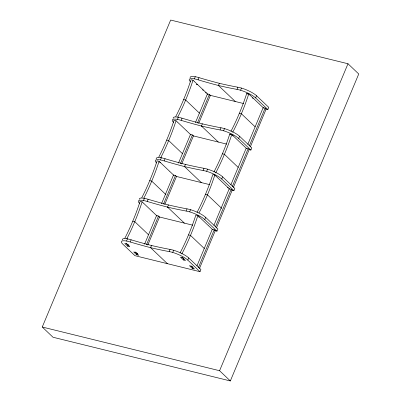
<?xml version="1.0" encoding="UTF-8"?>
<svg xmlns="http://www.w3.org/2000/svg" width="401" height="401" viewBox="0 0 401 401"><rect width="100%" height="100%" fill="white"/><g stroke="black" fill="none" stroke-linecap="round" stroke-linejoin="round"><path stroke-width="0.6" d="M42.255 327.021L170.661 20.05L347.988 63.754L358.745 73.979L230.339 380.95L53.012 337.246L42.255 327.021L219.578 370.719L230.339 380.95M167.412 263.673L150.586 247.673L151.498 245.497A192.901 46.992 22.7 0 0 170.059 249.412A17.539 4.276 22.7 0 1 173.628 250.249L174.801 250.615A13.679 3.333 22.7 0 1 188.716 257.933L200.916 269.532L200.009 271.708L134.921 255.668L122.721 244.064A13.679 3.333 22.7 0 1 125.593 240.886L126.551 241.046L127.458 238.871A17.539 4.276 22.7 0 1 131.142 239.818A192.901 46.992 22.7 0 0 151.583 245.517M139.678 203.523A13.679 3.333 22.7 0 1 142.55 200.34L143.508 200.5L144.42 198.325A17.539 4.276 22.7 0 1 148.104 199.272A192.901 46.992 22.7 0 0 168.545 204.976M156.641 162.976A13.679 3.333 22.7 0 1 159.513 159.793L160.47 159.954L161.382 157.778A17.539 4.276 22.7 0 1 165.062 158.731A192.901 46.992 22.7 0 0 185.508 164.43M173.598 122.43A13.679 3.333 22.7 0 1 176.475 119.247L177.432 119.408L178.34 117.237A17.539 4.276 22.7 0 1 182.024 118.185A192.901 46.992 22.7 0 0 202.465 123.884M190.56 81.884A13.679 3.333 22.7 0 1 193.432 78.701L194.39 78.862L195.302 76.691A17.539 4.276 22.7 0 1 198.981 77.639A192.901 46.992 22.7 0 0 219.427 83.338M127.754 246.264L124.771 243.427L126.781 243.923L129.769 246.76L127.754 246.264L128.435 244.635M126.551 241.046A17.539 4.276 22.7 0 1 130.23 241.993L131.142 239.818M143.508 200.5A17.539 4.276 22.7 0 1 147.192 201.447L148.104 199.272M160.47 159.954A17.539 4.276 22.7 0 1 164.154 160.901L165.062 158.731M177.432 119.408A17.539 4.276 22.7 0 1 181.112 120.355L182.024 118.185M194.39 78.862A17.539 4.276 22.7 0 1 198.074 79.814L198.981 77.639M136.716 254.785L133.728 251.943L135.738 252.44L138.726 255.282L136.716 254.785L137.398 253.151M144.576 244.194L156.55 215.558L158.505 216.039L159.518 217.006L147.784 245.066M161.533 203.648L173.513 175.011L175.463 175.493L176.48 176.46L164.741 204.52M178.495 163.102L190.475 134.465L192.425 134.947L193.442 135.914L181.703 163.974M195.457 122.556L207.432 93.919L209.387 94.4L210.4 95.368L198.66 123.428M146.525 244.675L158.505 216.039M163.488 204.129L175.463 175.493M180.445 163.583L192.425 134.947M197.407 123.037L209.387 94.4M184.375 223.126L167.548 207.127L168.455 204.951A192.901 46.992 22.7 0 0 187.021 208.866A17.539 4.276 22.7 0 1 190.59 209.703L191.758 210.069A13.679 3.333 22.7 0 1 205.678 217.387L217.878 228.986L216.971 231.161L214.555 230.565M201.337 182.58L184.505 166.58L185.417 164.405A192.901 46.992 22.7 0 0 203.984 168.32A17.539 4.276 22.7 0 1 207.548 169.157L208.72 169.523A13.679 3.333 22.7 0 1 222.635 176.841L234.841 188.445L233.928 190.615L231.517 190.024M218.294 142.034L201.467 126.034L202.38 123.859A192.901 46.992 22.7 0 0 220.941 127.774A17.539 4.276 22.7 0 1 224.51 128.616L225.683 128.977A13.679 3.333 22.7 0 1 239.597 136.295L251.798 147.899L250.891 150.069L249.081 149.623M235.257 101.488L218.43 85.488L219.337 83.318A192.901 46.992 22.7 0 0 237.903 87.228A17.539 4.276 22.7 0 1 241.472 88.07L242.64 88.431A13.679 3.333 22.7 0 1 256.56 95.749L268.76 107.353L267.853 109.528L265.437 108.932M150.586 247.673A192.901 46.992 22.7 0 0 169.152 251.587L170.059 249.412M167.548 207.127A192.901 46.992 22.7 0 0 186.109 211.041L187.021 208.866M184.505 166.58A192.901 46.992 22.7 0 0 203.071 170.495L203.984 168.32M201.467 126.034A192.901 46.992 22.7 0 0 220.034 129.949L220.941 127.774M218.43 85.488A192.901 46.992 22.7 0 0 236.991 89.403L237.903 87.228M169.152 251.587A17.539 4.276 22.7 0 1 172.721 252.424L173.628 250.249M186.109 211.041A17.539 4.276 22.7 0 1 189.678 211.878L190.59 209.703M203.071 170.495A17.539 4.276 22.7 0 1 206.64 171.332L207.548 169.157M220.034 129.949A17.539 4.276 22.7 0 1 223.598 130.786L224.51 128.616M236.991 89.403A17.539 4.276 22.7 0 1 240.56 90.24L241.472 88.07M183.483 259.998L180.495 257.161L182.51 257.658L185.493 260.495L183.483 259.998L183.939 258.916M200.009 271.708L187.808 260.109L188.716 257.933M216.971 231.161L204.766 219.563L205.678 217.387M233.928 190.615L221.728 179.016L222.635 176.841M250.891 150.069L238.685 138.47L239.597 136.295M267.853 109.528L255.648 97.924L256.56 95.749M192.44 268.52L189.457 265.678L191.467 266.174L194.455 269.016L192.44 268.52L192.896 267.432M196.946 265.943L212.279 229.292L214.234 229.773L215.247 230.74L199.437 268.535M213.908 225.397L229.242 188.746L231.192 189.227L232.209 190.194L216.4 227.994M230.871 184.856L246.199 148.2L248.154 148.681L249.171 149.648L233.357 187.447M247.828 144.31L263.161 107.653L265.116 108.135L266.129 109.102L250.319 146.901M198.42 267.572L214.234 229.773M215.382 227.026L231.192 189.227M232.344 186.48L248.154 148.681M249.302 145.934L265.116 108.135M219.578 370.719L347.988 63.754M195.302 76.691L194.345 76.531A13.679 3.333 22.7 0 0 190.144 77.844M178.34 117.237L177.382 117.072A13.679 3.333 22.7 0 0 173.187 118.39M161.382 157.778L160.42 157.618A13.679 3.333 22.7 0 0 156.225 158.931M144.42 198.325L143.463 198.164A13.679 3.333 22.7 0 0 139.262 199.477M127.458 238.871L126.5 238.71A13.679 3.333 22.7 0 0 122.305 240.024M194.5 81.629L193.006 80.205L190.996 79.714A129.588 67.714 -76.2 0 1 183.638 99.528A129.588 67.714 -76.2 0 1 175.723 116.601M230.936 131.322A129.588 67.714 -76.2 0 0 239.362 113.262A129.588 67.714 -76.2 0 0 246.725 93.448L248.735 93.939L250.229 95.363M196.48 84.22L197.487 84.466M252.209 97.954L253.216 98.2M196.605 84.335L197.608 84.581M202.455 89.899L203.462 90.145L194.62 81.744M205.442 92.736L206.45 92.982M209.402 95.122L243.708 103.573M183.638 99.528L185.648 100.024L199.467 113.167M239.362 113.262L241.377 113.759L255.196 126.901M177.543 122.175L176.049 120.751L174.034 120.255A129.588 67.714 -76.2 0 1 166.676 140.074A129.588 67.714 -76.2 0 1 158.761 157.147M213.974 171.869A129.588 67.714 -76.2 0 0 222.405 153.809A129.588 67.714 -76.2 0 0 229.763 133.989L231.778 134.485L233.272 135.909L232.264 135.658M193.041 135.814L226.745 144.119M166.676 140.074L168.686 140.571L182.51 153.713M222.405 153.809L224.415 154.305L238.239 167.448M159.573 162.47L160.58 162.716L159.087 161.297L157.077 160.801A129.588 67.714 -76.2 0 1 149.713 180.62A129.588 67.714 -76.2 0 1 141.799 197.693M216.309 176.45L214.816 175.031L212.806 174.535A129.588 67.714 -76.2 0 1 205.442 194.355A129.588 67.714 -76.2 0 1 197.011 212.415M227.367 187.678L228.375 187.924M176.084 176.36L209.783 184.666M149.713 180.62L151.728 181.117L165.994 194.68M205.442 194.355L207.457 194.851L221.723 208.415M143.618 203.262L142.129 201.843L140.114 201.347A129.588 67.714 -76.2 0 1 132.756 221.167A129.588 67.714 -76.2 0 1 124.841 238.239M199.347 216.996L197.853 215.578L195.843 215.081A129.588 67.714 -76.2 0 1 188.485 234.901A129.588 67.714 -76.2 0 1 180.054 252.961M198.465 216.866L199.467 217.111L208.309 225.517M159.122 216.906L192.826 225.207M132.756 221.167L134.766 221.663L148.591 234.801M188.485 234.901L190.495 235.397L204.315 248.535M129.097 245.312L128.089 245.066L126.385 243.442M240.56 90.24L241.733 90.606A13.679 3.333 22.7 0 1 255.648 97.924M223.598 130.786L224.771 131.152A13.679 3.333 22.7 0 1 238.685 138.47M206.64 171.332L207.813 171.698A13.679 3.333 22.7 0 1 221.728 179.016M189.678 211.878L190.851 212.244A13.679 3.333 22.7 0 1 204.766 219.563M172.721 252.424L173.889 252.79A13.679 3.333 22.7 0 1 187.808 260.109M250.349 95.473L259.191 103.879M259.312 103.994L263.668 108.14M246.725 93.448L247.472 94.155M203.583 90.26L207.939 94.405M233.392 136.019L242.229 144.425M242.349 144.54L246.71 148.686M229.763 133.989L230.51 134.701M177.663 122.285L186.5 130.691M186.62 130.806L190.981 134.952M216.43 176.565L225.267 184.971M225.387 185.087L229.748 189.227M160.701 162.831L169.538 171.237M169.663 171.352L174.019 175.493M208.43 225.628L212.415 229.417M143.743 203.377L152.58 211.783M152.701 211.893L157.062 216.039M182.109 257.176L183.818 258.8M191.498 266.099L192.776 267.317M135.343 251.958L137.047 253.582M150.676 247.693A192.901 46.992 22.7 0 1 130.23 241.993M218.52 85.513A192.901 46.992 22.7 0 1 198.074 79.814M193.006 80.205A129.588 67.714 -76.2 0 1 185.648 100.024A129.588 67.714 -76.2 0 1 177.733 117.097M248.735 93.939A129.588 67.714 -76.2 0 1 241.377 113.759A129.588 67.714 -76.2 0 1 232.685 132.31M201.558 126.059A192.901 46.992 22.7 0 1 181.112 120.355M176.049 120.751A129.588 67.714 -76.2 0 1 168.686 140.571A129.588 67.714 -76.2 0 1 160.771 157.643M231.778 134.485A129.588 67.714 -76.2 0 1 224.415 154.305A129.588 67.714 -76.2 0 1 215.728 172.856M184.595 166.6A192.901 46.992 22.7 0 1 164.154 160.901M159.087 161.297A129.588 67.714 -76.2 0 1 151.728 181.117A129.588 67.714 -76.2 0 1 143.814 198.189M214.816 175.031A129.588 67.714 -76.2 0 1 207.457 194.851A129.588 67.714 -76.2 0 1 199.026 212.911M167.638 207.147A192.901 46.992 22.7 0 1 147.192 201.447M142.129 201.843A129.588 67.714 -76.2 0 1 134.766 221.663A129.588 67.714 -76.2 0 1 126.851 238.735M197.853 215.578A129.588 67.714 -76.2 0 1 190.495 235.397A129.588 67.714 -76.2 0 1 181.803 253.948"/></g></svg>
